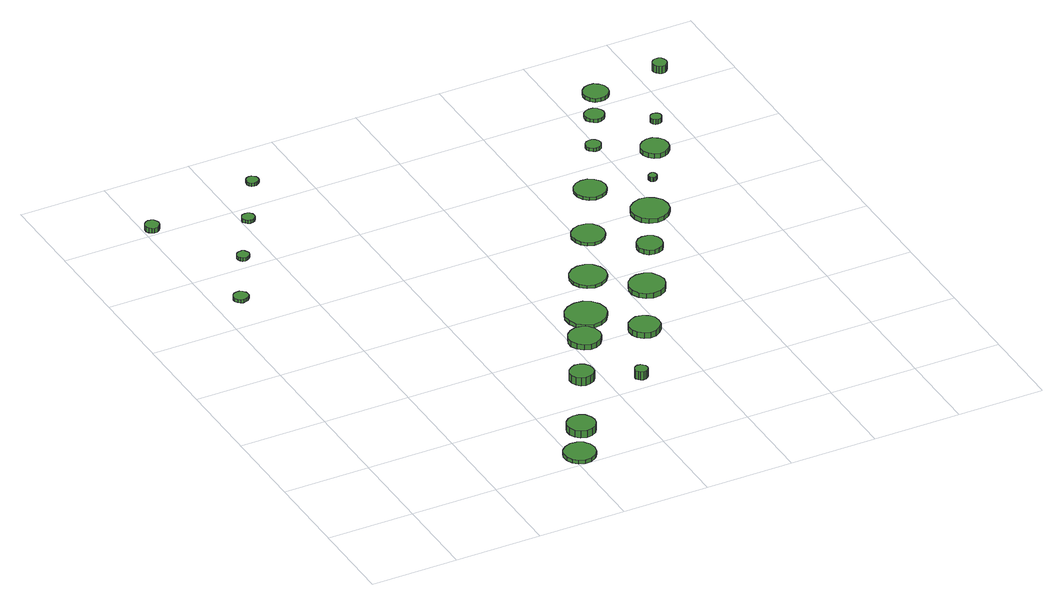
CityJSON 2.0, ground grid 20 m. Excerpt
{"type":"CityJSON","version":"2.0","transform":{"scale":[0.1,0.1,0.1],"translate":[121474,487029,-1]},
"CityObjects":{
"tree1":{"type":"SolitaryVegetationObject","attributes":{"function":"something"},"geometry":[{"type":"MultiSurface","lod":"1","boundaries":[[[0,1,2,3,4,5,6,7,8,9,10,11,12,13,14]],[[15,16,17,18,19,20,21,22,23,24,25,26,27,28,29]],[[0,29,28,1]],[[1,28,27,2]],[[2,27,26,3]],[[3,26,25,4]],[[4,25,24,5]],[[5,24,23,6]],[[6,23,22,7]],[[7,22,21,8]],[[8,21,20,9]],[[9,20,19,10]],[[10,19,18,11]],[[11,18,17,12]],[[12,17,16,13]],[[13,16,15,14]],[[14,15,29,0]]]}]},
"tree2":{"type":"SolitaryVegetationObject","attributes":{"function":"something"},"geometry":[{"type":"MultiSurface","lod":"1","boundaries":[[[30,31,32,33,34,35,36,37,38,39,40,41,42,43,44]],[[45,46,47,48,49,50,51,52,53,54,55,56,57,58,59]],[[30,59,58,31]],[[31,58,57,32]],[[32,57,56,33]],[[33,56,55,34]],[[34,55,54,35]],[[35,54,53,36]],[[36,53,52,37]],[[37,52,51,38]],[[38,51,50,39]],[[39,50,49,40]],[[40,49,48,41]],[[41,48,47,42]],[[42,47,46,43]],[[43,46,45,44]],[[44,45,59,30]]]}]},
"tree3":{"type":"SolitaryVegetationObject","attributes":{"function":"something"},"geometry":[{"type":"MultiSurface","lod":"1","boundaries":[[[60,61,62,63,64,65,66,67,68,69,70,71,72,73,74]],[[75,76,77,78,79,80,81,82,83,84,85,86,87,88,89]],[[60,89,88,61]],[[61,88,87,62]],[[62,87,86,63]],[[63,86,85,64]],[[64,85,84,65]],[[65,84,83,66]],[[66,83,82,67]],[[67,82,81,68]],[[68,81,80,69]],[[69,80,79,70]],[[70,79,78,71]],[[71,78,77,72]],[[72,77,76,73]],[[73,76,75,74]],[[74,75,89,60]]]}]},
"tree4":{"type":"SolitaryVegetationObject","attributes":{"function":"something"},"geometry":[{"type":"MultiSurface","lod":"1","boundaries":[[[90,91,92,93,94,95,96,97,98,99,100,101,102,103,104]],[[105,106,107,108,109,110,111,112,113,114,115,116,117,118,119]],[[90,119,118,91]],[[91,118,117,92]],[[92,117,116,93]],[[93,116,115,94]],[[94,115,114,95]],[[95,114,113,96]],[[96,113,112,97]],[[97,112,111,98]],[[98,111,110,99]],[[99,110,109,100]],[[100,109,108,101]],[[101,108,107,102]],[[102,107,106,103]],[[103,106,105,104]],[[104,105,119,90]]]}]},
"tree5":{"type":"SolitaryVegetationObject","attributes":{"function":"something"},"geometry":[{"type":"MultiSurface","lod":"1","boundaries":[[[120,121,122,123,124,125,126,127,128,129,130,131,132,133,134]],[[135,136,137,138,139,140,141,142,143,144,145,146,147,148,149]],[[120,149,148,121]],[[121,148,147,122]],[[122,147,146,123]],[[123,146,145,124]],[[124,145,144,125]],[[125,144,143,126]],[[126,143,142,127]],[[127,142,141,128]],[[128,141,140,129]],[[129,140,139,130]],[[130,139,138,131]],[[131,138,137,132]],[[132,137,136,133]],[[133,136,135,134]],[[134,135,149,120]]]}]},
"tree6":{"type":"SolitaryVegetationObject","attributes":{"function":"something"},"geometry":[{"type":"MultiSurface","lod":"1","boundaries":[[[150,151,152,153,154,155,156,157,158,159,160,161,162,163,164]],[[165,166,167,168,169,170,171,172,173,174,175,176,177,178,179]],[[150,179,178,151]],[[151,178,177,152]],[[152,177,176,153]],[[153,176,175,154]],[[154,175,174,155]],[[155,174,173,156]],[[156,173,172,157]],[[157,172,171,158]],[[158,171,170,159]],[[159,170,169,160]],[[160,169,168,161]],[[161,168,167,162]],[[162,167,166,163]],[[163,166,165,164]],[[164,165,179,150]]]}]},
"tree7":{"type":"SolitaryVegetationObject","attributes":{"function":"something"},"geometry":[{"type":"MultiSurface","lod":"1","boundaries":[[[180,181,182,183,184,185,186,187,188,189,190,191,192,193,194]],[[195,196,197,198,199,200,201,202,203,204,205,206,207,208,209]],[[180,209,208,181]],[[181,208,207,182]],[[182,207,206,183]],[[183,206,205,184]],[[184,205,204,185]],[[185,204,203,186]],[[186,203,202,187]],[[187,202,201,188]],[[188,201,200,189]],[[189,200,199,190]],[[190,199,198,191]],[[191,198,197,192]],[[192,197,196,193]],[[193,196,195,194]],[[194,195,209,180]]]}]},
"tree8":{"type":"SolitaryVegetationObject","attributes":{"function":"something"},"geometry":[{"type":"MultiSurface","lod":"1","boundaries":[[[210,211,212,213,214,215,216,217,218,219,220,221,222,223,224]],[[225,226,227,228,229,230,231,232,233,234,235,236,237,238,239]],[[210,239,238,211]],[[211,238,237,212]],[[212,237,236,213]],[[213,236,235,214]],[[214,235,234,215]],[[215,234,233,216]],[[216,233,232,217]],[[217,232,231,218]],[[218,231,230,219]],[[219,230,229,220]],[[220,229,228,221]],[[221,228,227,222]],[[222,227,226,223]],[[223,226,225,224]],[[224,225,239,210]]]}]},
"tree9":{"type":"SolitaryVegetationObject","attributes":{"function":"something"},"geometry":[{"type":"MultiSurface","lod":"1","boundaries":[[[240,241,242,243,244,245,246,247,248,249,250,251,252,253,254]],[[255,256,257,258,259,260,261,262,263,264,265,266,267,268,269]],[[240,269,268,241]],[[241,268,267,242]],[[242,267,266,243]],[[243,266,265,244]],[[244,265,264,245]],[[245,264,263,246]],[[246,263,262,247]],[[247,262,261,248]],[[248,261,260,249]],[[249,260,259,250]],[[250,259,258,251]],[[251,258,257,252]],[[252,257,256,253]],[[253,256,255,254]],[[254,255,269,240]]]}]},
"tree10":{"type":"SolitaryVegetationObject","attributes":{"function":"something"},"geometry":[{"type":"MultiSurface","lod":"1","boundaries":[[[270,271,272,273,274,275,276,277,278,279,280,281,282,283,284]],[[285,286,287,288,289,290,291,292,293,294,295,296,297,298,299]],[[270,299,298,271]],[[271,298,297,272]],[[272,297,296,273]],[[273,296,295,274]],[[274,295,294,275]],[[275,294,293,276]],[[276,293,292,277]],[[277,292,291,278]],[[278,291,290,279]],[[279,290,289,280]],[[280,289,288,281]],[[281,288,287,282]],[[282,287,286,283]],[[283,286,285,284]],[[284,285,299,270]]]}]},
"tree11":{"type":"SolitaryVegetationObject","attributes":{"function":"something"},"geometry":[{"type":"MultiSurface","lod":"1","boundaries":[[[300,301,302,303,304,305,306,307,308,309,310,311,312,313,314]],[[315,316,317,318,319,320,321,322,323,324,325,326,327,328,329]],[[300,329,328,301]],[[301,328,327,302]],[[302,327,326,303]],[[303,326,325,304]],[[304,325,324,305]],[[305,324,323,306]],[[306,323,322,307]],[[307,322,321,308]],[[308,321,320,309]],[[309,320,319,310]],[[310,319,318,311]],[[311,318,317,312]],[[312,317,316,313]],[[313,316,315,314]],[[314,315,329,300]]]}]},
"tree12":{"type":"SolitaryVegetationObject","attributes":{"function":"something"},"geometry":[{"type":"MultiSurface","lod":"1","boundaries":[[[330,331,332,333,334,335,336,337,338,339,340,341,342,343,344]],[[345,346,347,348,349,350,351,352,353,354,355,356,357,358,359]],[[330,359,358,331]],[[331,358,357,332]],[[332,357,356,333]],[[333,356,355,334]],[[334,355,354,335]],[[335,354,353,336]],[[336,353,352,337]],[[337,352,351,338]],[[338,351,350,339]],[[339,350,349,340]],[[340,349,348,341]],[[341,348,347,342]],[[342,347,346,343]],[[343,346,345,344]],[[344,345,359,330]]]}]},
"tree13":{"type":"SolitaryVegetationObject","attributes":{"function":"something"},"geometry":[{"type":"MultiSurface","lod":"1","boundaries":[[[360,361,362,363,364,365,366,367,368,369,370,371,372,373,374]],[[375,376,377,378,379,380,381,382,383,384,385,386,387,388,389]],[[360,389,388,361]],[[361,388,387,362]],[[362,387,386,363]],[[363,386,385,364]],[[364,385,384,365]],[[365,384,383,366]],[[366,383,382,367]],[[367,382,381,368]],[[368,381,380,369]],[[369,380,379,370]],[[370,379,378,371]],[[371,378,377,372]],[[372,377,376,373]],[[373,376,375,374]],[[374,375,389,360]]]}]},
"tree14":{"type":"SolitaryVegetationObject","attributes":{"function":"something"},"geometry":[{"type":"MultiSurface","lod":"1","boundaries":[[[390,391,392,393,394,395,396,397,398,399,400,401,402,403,404]],[[405,406,407,408,409,410,411,412,413,414,415,416,417,418,419]],[[390,419,418,391]],[[391,418,417,392]],[[392,417,416,393]],[[393,416,415,394]],[[394,415,414,395]],[[395,414,413,396]],[[396,413,412,397]],[[397,412,411,398]],[[398,411,410,399]],[[399,410,409,400]],[[400,409,408,401]],[[401,408,407,402]],[[402,407,406,403]],[[403,406,405,404]],[[404,405,419,390]]]}]},
"tree15":{"type":"SolitaryVegetationObject","attributes":{"function":"something"},"geometry":[{"type":"MultiSurface","lod":"1","boundaries":[[[420,421,422,423,424,425,426,427,428,429,430,431,432,433,434]],[[435,436,437,438,439,440,441,442,443,444,445,446,447,448,449]],[[420,449,448,421]],[[421,448,447,422]],[[422,447,446,423]],[[423,446,445,424]],[[424,445,444,425]],[[425,444,443,426]],[[426,443,442,427]],[[427,442,441,428]],[[428,441,440,429]],[[429,440,439,430]],[[430,439,438,431]],[[431,438,437,432]],[[432,437,436,433]],[[433,436,435,434]],[[434,435,449,420]]]}]},
"tree16":{"type":"SolitaryVegetationObject","attributes":{"function":"something"},"geometry":[{"type":"MultiSurface","lod":"1","boundaries":[[[450,451,452,453,454,455,456,457,458,459,460,461,462,463,464]],[[465,466,467,468,469,470,471,472,473,474,475,476,477,478,479]],[[450,479,478,451]],[[451,478,477,452]],[[452,477,476,453]],[[453,476,475,454]],[[454,475,474,455]],[[455,474,473,456]],[[456,473,472,457]],[[457,472,471,458]],[[458,471,470,459]],[[459,470,469,460]],[[460,469,468,461]],[[461,468,467,462]],[[462,467,466,463]],[[463,466,465,464]],[[464,465,479,450]]]}]},
"tree17":{"type":"SolitaryVegetationObject","attributes":{"function":"something"},"geometry":[{"type":"MultiSurface","lod":"1","boundaries":[[[480,481,482,483,484,485,486,487,488,489,490,491,492,493,494]],[[495,496,497,498,499,500,501,502,503,504,505,506,507,508,509]],[[480,509,508,481]],[[481,508,507,482]],[[482,507,506,483]],[[483,506,505,484]],[[484,505,504,485]],[[485,504,503,486]],[[486,503,502,487]],[[487,502,501,488]],[[488,501,500,489]],[[489,500,499,490]],[[490,499,498,491]],[[491,498,497,492]],[[492,497,496,493]],[[493,496,495,494]],[[494,495,509,480]]]}]},
"tree18":{"type":"SolitaryVegetationObject","attributes":{"function":"something"},"geometry":[{"type":"MultiSurface","lod":"1","boundaries":[[[510,511,512,513,514,515,516,517,518,519,520,521,522,523,524]],[[525,526,527,528,529,530,531,532,533,534,535,536,537,538,539]],[[510,539,538,511]],[[511,538,537,512]],[[512,537,536,513]],[[513,536,535,514]],[[514,535,534,515]],[[515,534,533,516]],[[516,533,532,517]],[[517,532,531,518]],[[518,531,530,519]],[[519,530,529,520]],[[520,529,528,521]],[[521,528,527,522]],[[522,527,526,523]],[[523,526,525,524]],[[524,525,539,510]]]}]},
"tree19":{"type":"SolitaryVegetationObject","attributes":{"function":"something"},"geometry":[{"type":"MultiSurface","lod":"1","boundaries":[[[540,541,542,543,544,545,546,547,548,549,550,551,552,553,554]],[[555,556,557,558,559,560,561,562,563,564,565,566,567,568,569]],[[540,569,568,541]],[[541,568,567,542]],[[542,567,566,543]],[[543,566,565,544]],[[544,565,564,545]],[[545,564,563,546]],[[546,563,562,547]],[[547,562,561,548]],[[548,561,560,549]],[[549,560,559,550]],[[550,559,558,551]],[[551,558,557,552]],[[552,557,556,553]],[[553,556,555,554]],[[554,555,569,540]]]}]},
"tree20":{"type":"SolitaryVegetationObject","attributes":{"function":"something"},"geometry":[{"type":"MultiSurface","lod":"1","boundaries":[[[570,571,572,573,574,575,576,577,578,579,580,581,582,583,584]],[[585,586,587,588,589,590,591,592,593,594,595,596,597,598,599]],[[570,599,598,571]],[[571,598,597,572]],[[572,597,596,573]],[[573,596,595,574]],[[574,595,594,575]],[[575,594,593,576]],[[576,593,592,577]],[[577,592,591,578]],[[578,591,590,579]],[[579,590,589,580]],[[580,589,588,581]],[[581,588,587,582]],[[582,587,586,583]],[[583,586,585,584]],[[584,585,599,570]]]}]},
"tree21":{"type":"SolitaryVegetationObject","attributes":{"function":"something"},"geometry":[{"type":"MultiSurface","lod":"1","boundaries":[[[600,601,602,603,604,605,606,607,608,609,610,611,612,613,614]],[[615,616,617,618,619,620,621,622,623,624,625,626,627,628,629]],[[600,629,628,601]],[[601,628,627,602]],[[602,627,626,603]],[[603,626,625,604]],[[604,625,624,605]],[[605,624,623,606]],[[606,623,622,607]],[[607,622,621,608]],[[608,621,620,609]],[[609,620,619,610]],[[610,619,618,611]],[[611,618,617,612]],[[612,617,616,613]],[[613,616,615,614]],[[614,615,629,600]]]}]},
"tree22":{"type":"SolitaryVegetationObject","attributes":{"function":"something"},"geometry":[{"type":"MultiSurface","lod":"1","boundaries":[[[630,631,632,633,634,635,636,637,638,639,640,641,642,643,644]],[[645,646,647,648,649,650,651,652,653,654,655,656,657,658,659]],[[630,659,658,631]],[[631,658,657,632]],[[632,657,656,633]],[[633,656,655,634]],[[634,655,654,635]],[[635,654,653,636]],[[636,653,652,637]],[[637,652,651,638]],[[638,651,650,639]],[[639,650,649,640]],[[640,649,648,641]],[[641,648,647,642]],[[642,647,646,643]],[[643,646,645,644]],[[644,645,659,630]]]}]},
"tree23":{"type":"SolitaryVegetationObject","attributes":{"function":"something"},"geometry":[{"type":"MultiSurface","lod":"1","boundaries":[[[660,661,662,663,664,665,666,667,668,669,670,671,672,673,674]],[[675,676,677,678,679,680,681,682,683,684,685,686,687,688,689]],[[660,689,688,661]],[[661,688,687,662]],[[662,687,686,663]],[[663,686,685,664]],[[664,685,684,665]],[[665,684,683,666]],[[666,683,682,667]],[[667,682,681,668]],[[668,681,680,669]],[[669,680,679,670]],[[670,679,678,671]],[[671,678,677,672]],[[672,677,676,673]],[[673,676,675,674]],[[674,675,689,660]]]}]},
"tree24":{"type":"SolitaryVegetationObject","attributes":{"function":"something"},"geometry":[{"type":"MultiSurface","lod":"1","boundaries":[[[690,691,692,693,694,695,696,697,698,699,700,701,702,703,704]],[[705,706,707,708,709,710,711,712,713,714,715,716,717,718,719]],[[690,719,718,691]],[[691,718,717,692]],[[692,717,716,693]],[[693,716,715,694]],[[694,715,714,695]],[[695,714,713,696]],[[696,713,712,697]],[[697,712,711,698]],[[698,711,710,699]],[[699,710,709,700]],[[700,709,708,701]],[[701,708,707,702]],[[702,707,706,703]],[[703,706,705,704]],[[704,705,719,690]]]}]},
"tree25":{"type":"SolitaryVegetationObject","attributes":{"function":"something"},"geometry":[{"type":"MultiSurface","lod":"1","boundaries":[[[720,721,722,723,724,725,726,727,728,729,730,731,732,733,734]],[[735,736,737,738,739,740,741,742,743,744,745,746,747,748,749]],[[720,749,748,721]],[[721,748,747,722]],[[722,747,746,723]],[[723,746,745,724]],[[724,745,744,725]],[[725,744,743,726]],[[726,743,742,727]],[[727,742,741,728]],[[728,741,740,729]],[[729,740,739,730]],[[730,739,738,731]],[[731,738,737,732]],[[732,737,736,733]],[[733,736,735,734]],[[734,735,749,720]]]}]}
},
"vertices":[
[80,900,14],[79,906,14],[74,912,14],[68,916,14],[61,916,14],[55,914,14],[50,910,14],[47,903,14],[47,896,14],[50,890,14],[55,885,14],[61,883,14],[68,884,14],[74,887,14],[79,893,14],[79,893,6],[74,887,6],[68,884,6],[61,883,6],[55,885,6],[50,890,6],[47,896,6],[47,903,6],[50,910,6],[55,914,6],[61,916,6],[68,916,6],[74,912,6],[79,906,6],[80,900,6],
[37,1224,18],[36,1230,18],[32,1236,18],[26,1239,18],[19,1240,18],[13,1238,18],[8,1233,18],[5,1227,18],[5,1220,18],[8,1214,18],[13,1210,18],[19,1207,18],[26,1208,18],[32,1212,18],[36,1217,18],[36,1217,6],[32,1212,6],[26,1208,6],[19,1207,6],[13,1210,6],[8,1214,6],[5,1220,6],[5,1227,6],[8,1233,6],[13,1238,6],[19,1240,6],[26,1239,6],[32,1236,6],[36,1230,6],[37,1224,6],
[455,36,15],[452,51,15],[443,63,15],[430,70,15],[415,72,15],[401,67,15],[390,57,15],[384,44,15],[384,29,15],[390,15,15],[401,5,15],[415,0,15],[430,2,15],[443,9,15],[452,21,15],[452,21,6],[443,9,6],[430,2,6],[415,0,6],[401,5,6],[390,15,6],[384,29,6],[384,44,6],[390,57,6],[401,67,6],[415,72,6],[430,70,6],[443,63,6],[452,51,6],[455,36,6],
[155,1037,14],[153,1043,14],[150,1048,14],[145,1051,14],[139,1051,14],[133,1049,14],[129,1045,14],[127,1040,14],[127,1034,14],[129,1029,14],[133,1025,14],[139,1023,14],[145,1024,14],[150,1027,14],[153,1031,14],[153,1031,6],[150,1027,6],[145,1024,6],[139,1023,6],[133,1025,6],[129,1029,6],[127,1034,6],[127,1040,6],[129,1045,6],[133,1049,6],[139,1051,6],[145,1051,6],[150,1048,6],[153,1043,6],[155,1037,6],
[499,120,23],[496,133,23],[489,144,23],[477,151,23],[464,152,23],[451,148,23],[441,139,23],[436,127,23],[436,114,23],[441,101,23],[451,93,23],[464,88,23],[477,90,23],[489,96,23],[496,107,23],[496,107,6],[489,96,6],[477,90,6],[464,88,6],[451,93,6],[441,101,6],[436,114,6],[436,127,6],[441,139,6],[451,148,6],[464,152,6],[477,151,6],[489,144,6],[496,133,6],[499,120,6],
[232,1160,14],[231,1166,14],[227,1171,14],[222,1174,14],[216,1174,14],[210,1173,14],[206,1169,14],[203,1163,14],[203,1157,14],[206,1152,14],[210,1148,14],[216,1146,14],[222,1146,14],[227,1149,14],[231,1154,14],[231,1154,6],[227,1149,6],[222,1146,6],[216,1146,6],[210,1148,6],[206,1152,6],[203,1157,6],[203,1163,6],[206,1169,6],[210,1173,6],[216,1174,6],[222,1174,6],[227,1171,6],[231,1166,6],[232,1160,6],
[585,292,26],[583,303,26],[576,312,26],[567,318,26],[555,319,26],[545,315,26],[537,308,26],[532,298,26],[532,287,26],[537,276,26],[545,269,26],[555,265,26],[567,267,26],[576,272,26],[583,281,26],[583,281,6],[576,272,6],[567,267,6],[555,265,6],[545,269,6],[537,276,6],[532,287,6],[532,298,6],[537,308,6],[545,315,6],[555,319,6],[567,318,6],[576,312,6],[583,303,6],[585,292,6],
[305,1282,14],[304,1288,14],[300,1292,14],[295,1295,14],[290,1296,14],[284,1294,14],[280,1290,14],[278,1285,14],[278,1279,14],[280,1274,14],[284,1270,14],[290,1268,14],[295,1269,14],[300,1272,14],[304,1276,14],[304,1276,6],[300,1272,6],[295,1269,6],[290,1268,6],[284,1270,6],[280,1274,6],[278,1279,6],[278,1285,6],[280,1290,6],[284,1294,6],[290,1296,6],[295,1295,6],[300,1292,6],[304,1288,6],[305,1282,6],
[689,242,26],[688,248,26],[684,253,26],[679,256,26],[673,257,26],[667,255,26],[663,251,26],[660,245,26],[660,239,26],[663,234,26],[667,230,26],[673,228,26],[679,228,26],[684,231,26],[688,236,26],[688,236,6],[684,231,6],[679,228,6],[673,228,6],[667,230,6],[663,234,6],[660,239,6],[660,245,6],[663,251,6],[667,255,6],[673,257,6],[679,256,6],[684,253,6],[688,248,6],[689,242,6],
[668,418,19],[665,433,19],[656,446,19],[643,453,19],[628,455,19],[614,450,19],[603,440,19],[596,426,19],[596,411,19],[603,397,19],[614,387,19],[628,382,19],[643,384,19],[656,391,19],[665,404,19],[665,404,6],[656,391,6],[643,384,6],[628,382,6],[614,387,6],[603,397,6],[596,411,6],[596,426,6],[603,440,6],[614,450,6],[628,455,6],[643,453,6],[656,446,6],[665,433,6],[668,418,6],
[724,499,15],[720,518,15],[708,534,15],[692,543,15],[673,545,15],[654,539,15],[640,527,15],[632,509,15],[632,490,15],[640,472,15],[654,459,15],[673,453,15],[692,455,15],[708,465,15],[720,481,15],[720,481,6],[708,465,6],[692,455,6],[673,453,6],[654,459,6],[640,472,6],[632,490,6],[632,509,6],[640,527,6],[654,539,6],[673,545,6],[692,543,6],[708,534,6],[720,518,6],[724,499,6],
[798,398,20],[796,412,20],[787,423,20],[775,430,20],[760,432,20],[747,427,20],[736,418,20],[730,405,20],[730,390,20],[736,377,20],[747,368,20],[760,363,20],[775,365,20],[787,372,20],[796,383,20],[796,383,6],[787,372,6],[775,365,6],[760,363,6],[747,368,6],[736,377,6],[730,390,6],[730,405,6],[736,418,6],[747,427,6],[760,432,6],[775,430,6],[787,423,6],[796,412,6],[798,398,6],
[792,629,13],[788,646,13],[778,660,13],[763,668,13],[746,670,13],[730,665,13],[717,653,13],[710,638,13],[710,620,13],[717,605,13],[730,593,13],[746,588,13],[763,590,13],[778,598,13],[788,612,13],[788,612,6],[778,598,6],[763,590,6],[746,588,6],[730,593,6],[717,605,6],[710,620,6],[710,638,6],[717,653,6],[730,665,6],[746,670,6],[763,668,6],[778,660,6],[788,646,6],[792,629,6],
[883,536,18],[879,552,18],[870,566,18],[855,574,18],[838,576,18],[822,571,18],[810,560,18],[803,544,18],[803,528,18],[810,512,18],[822,501,18],[838,496,18],[855,498,18],[870,506,18],[879,520,18],[879,520,6],[870,506,6],[855,498,6],[838,496,6],[822,501,6],[810,512,6],[803,528,6],[803,544,6],[810,560,6],[822,571,6],[838,576,6],[855,574,6],[870,566,6],[879,552,6],[883,536,6],
[862,770,13],[859,785,13],[850,798,13],[837,805,13],[821,807,13],[806,802,13],[795,792,13],[789,778,13],[789,762,13],[795,748,13],[806,738,13],[821,733,13],[837,734,13],[850,742,13],[859,755,13],[859,755,6],[850,742,6],[837,734,6],[821,733,6],[806,738,6],[795,748,6],[789,762,6],[789,778,6],[795,792,6],[806,802,6],[821,807,6],[837,805,6],[850,798,6],[859,785,6],[862,770,6],
[949,672,17],[947,684,17],[940,694,17],[929,700,17],[917,701,17],[906,698,17],[897,689,17],[892,678,17],[892,666,17],[897,655,17],[906,647,17],[917,644,17],[929,645,17],[940,651,17],[947,661,17],[947,661,6],[940,651,6],[929,645,6],[917,644,6],[906,647,6],[897,655,6],[892,666,6],[892,678,6],[897,689,6],[906,698,6],[917,701,6],[929,700,6],[940,694,6],[947,684,6],[949,672,6],
[945,922,13],[942,936,13],[933,948,13],[920,956,13],[905,957,13],[891,953,13],[880,943,13],[874,929,13],[874,914,13],[880,901,13],[891,891,13],[905,886,13],[920,888,13],[933,895,13],[942,907,13],[942,907,6],[933,895,6],[920,888,6],[905,886,6],[891,891,6],[880,901,6],[874,914,6],[874,929,6],[880,943,6],[891,953,6],[905,957,6],[920,956,6],[933,948,6],[942,936,6],[945,922,6],
[1025,790,17],[1022,807,17],[1011,821,17],[996,830,17],[979,832,17],[962,826,17],[949,815,17],[942,799,17],[942,781,17],[949,765,17],[962,753,17],[979,748,17],[996,750,17],[1011,759,17],[1022,773,17],[1022,773,6],[1011,759,6],[996,750,6],[979,748,6],[962,753,6],[949,765,6],[942,781,6],[942,799,6],[949,815,6],[962,826,6],[979,832,6],[996,830,6],[1011,821,6],[1022,807,6],[1025,790,6],
[1011,1068,14],[1009,1075,14],[1005,1081,14],[999,1085,14],[991,1085,14],[985,1083,14],[979,1078,14],[976,1072,14],[976,1064,14],[979,1058,14],[985,1053,14],[991,1051,14],[999,1051,14],[1005,1055,14],[1009,1061,14],[1009,1061,6],[1005,1055,6],[999,1051,6],[991,1051,6],[985,1053,6],[979,1058,6],[976,1064,6],[976,1072,6],[979,1078,6],[985,1083,6],[991,1085,6],[999,1085,6],[1005,1081,6],[1009,1075,6],[1011,1068,6],
[1057,901,16],[1056,905,16],[1054,908,16],[1050,910,16],[1046,910,16],[1043,909,16],[1040,906,16],[1038,903,16],[1038,899,16],[1040,895,16],[1043,893,16],[1046,891,16],[1050,892,16],[1054,894,16],[1056,897,16],[1056,897,6],[1054,894,6],[1050,892,6],[1046,891,6],[1043,893,6],[1040,895,6],[1038,899,6],[1038,903,6],[1040,906,6],[1043,909,6],[1046,910,6],[1050,910,6],[1054,908,6],[1056,905,6],[1057,901,6],
[1071,1169,14],[1069,1178,14],[1064,1185,14],[1056,1190,14],[1047,1191,14],[1038,1188,14],[1031,1182,14],[1027,1174,14],[1027,1164,14],[1031,1156,14],[1038,1150,14],[1047,1147,14],[1056,1148,14],[1064,1152,14],[1069,1160,14],[1069,1160,6],[1064,1152,6],[1056,1148,6],[1047,1147,6],[1038,1150,6],[1031,1156,6],[1027,1164,6],[1027,1174,6],[1031,1182,6],[1038,1188,6],[1047,1191,6],[1056,1190,6],[1064,1185,6],[1069,1178,6],[1071,1169,6],
[1133,996,18],[1131,1009,18],[1123,1019,18],[1112,1026,18],[1099,1027,18],[1087,1023,18],[1077,1014,18],[1072,1003,18],[1072,990,18],[1077,978,18],[1087,969,18],[1099,965,18],[1112,967,18],[1123,973,18],[1131,983,18],[1131,983,6],[1123,973,6],[1112,967,6],[1099,965,6],[1087,969,6],[1077,978,6],[1072,990,6],[1072,1003,6],[1077,1014,6],[1087,1023,6],[1099,1027,6],[1112,1026,6],[1123,1019,6],[1131,1009,6],[1133,996,6],
[1120,1243,15],[1117,1255,15],[1110,1265,15],[1100,1271,15],[1088,1272,15],[1077,1268,15],[1068,1260,15],[1063,1249,15],[1063,1237,15],[1068,1226,15],[1077,1218,15],[1088,1215,15],[1100,1216,15],[1110,1222,15],[1117,1231,15],[1117,1231,6],[1110,1222,6],[1100,1216,6],[1088,1215,6],[1077,1218,6],[1068,1226,6],[1063,1237,6],[1063,1249,6],[1068,1260,6],[1077,1268,6],[1088,1272,6],[1100,1271,6],[1110,1265,6],[1117,1255,6],[1120,1243,6],
[1170,1095,18],[1169,1100,18],[1166,1104,18],[1162,1107,18],[1156,1107,18],[1151,1106,18],[1147,1102,18],[1145,1097,18],[1145,1092,18],[1147,1087,18],[1151,1084,18],[1156,1082,18],[1162,1083,18],[1166,1085,18],[1169,1090,18],[1169,1090,6],[1166,1085,6],[1162,1083,6],[1156,1082,6],[1151,1084,6],[1147,1087,6],[1145,1092,6],[1145,1097,6],[1147,1102,6],[1151,1106,6],[1156,1107,6],[1162,1107,6],[1166,1104,6],[1169,1100,6],[1170,1095,6],
[1272,1267,24],[1271,1273,24],[1267,1279,24],[1261,1282,24],[1254,1283,24],[1248,1281,24],[1243,1276,24],[1240,1270,24],[1240,1263,24],[1243,1257,24],[1248,1252,24],[1254,1250,24],[1261,1251,24],[1267,1254,24],[1271,1260,24],[1271,1260,6],[1267,1254,6],[1261,1251,6],[1254,1250,6],[1248,1252,6],[1243,1257,6],[1240,1263,6],[1240,1270,6],[1243,1276,6],[1248,1281,6],[1254,1283,6],[1261,1282,6],[1267,1279,6],[1271,1273,6],[1272,1267,6]
]}
